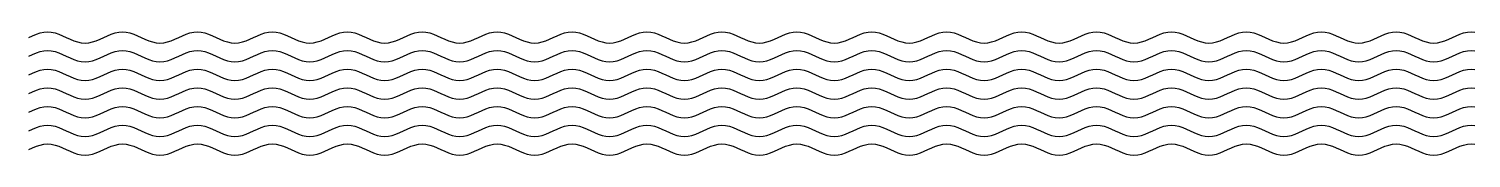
# Model space of a CAD drawing. Header units: metres. Extents: x 88 to 388, y 154 to 257.
# Drawn here: x 233.8 to 310.8, y 153.7 to 160.3 of the extents above; entities that cross this region are included whole.
import ezdxf

# ---------------------------------------------------------------- set-up
doc = ezdxf.new("R2010")
doc.units = ezdxf.units.M

msp = doc.modelspace()

# ---------------------------------------------------------------- linework, layer by layer
at = {"color": 7}
for points in [[(233.8, 160), (234, 160.093), (234.2, 160.176), (234.4, 160.243), (234.6, 160.285), (234.8, 160.3), (235, 160.285), (235.2, 160.243), (235.4, 160.176), (235.6, 160.093), (235.8, 160), (236, 159.907), (236.2, 159.824), (236.4, 159.757), (236.6, 159.715), (236.8, 159.7), (237, 159.715), (237.2, 159.757), (237.4, 159.824), (237.6, 159.907), (237.8, 160), (238, 160.093), (238.2, 160.176), (238.4, 160.243), (238.6, 160.285), (238.8, 160.3), (239, 160.285), (239.2, 160.243), (239.4, 160.176), (239.6, 160.093), (239.8, 160), (240, 159.907), (240.2, 159.824), (240.4, 159.757), (240.6, 159.715), (240.8, 159.7), (241, 159.715), (241.2, 159.757), (241.4, 159.824), (241.6, 159.907), (241.8, 160), (242, 160.093), (242.2, 160.176), (242.4, 160.243), (242.6, 160.285), (242.8, 160.3), (243, 160.285), (243.2, 160.243), (243.4, 160.176), (243.6, 160.093), (243.8, 160), (244, 159.907), (244.2, 159.824), (244.4, 159.757), (244.6, 159.715), (244.8, 159.7), (245, 159.715), (245.2, 159.757), (245.4, 159.824), (245.6, 159.907), (245.8, 160), (246, 160.093), (246.2, 160.176), (246.4, 160.243), (246.6, 160.285), (246.8, 160.3), (247, 160.285), (247.2, 160.243), (247.4, 160.176), (247.6, 160.093), (247.8, 160), (248, 159.907), (248.2, 159.824), (248.4, 159.757), (248.6, 159.715), (248.8, 159.7), (249, 159.715), (249.2, 159.757), (249.4, 159.824), (249.6, 159.907), (249.8, 160), (250, 160.093), (250.2, 160.176), (250.4, 160.243), (250.6, 160.285), (250.8, 160.3), (251, 160.285), (251.2, 160.243), (251.4, 160.176), (251.6, 160.093), (251.8, 160), (252, 159.907), (252.2, 159.824), (252.4, 159.757), (252.6, 159.715), (252.8, 159.7), (253, 159.715), (253.2, 159.757), (253.4, 159.824), (253.6, 159.907), (253.8, 160), (254, 160.093), (254.2, 160.176), (254.4, 160.243), (254.6, 160.285), (254.8, 160.3), (255, 160.285), (255.2, 160.243), (255.4, 160.176), (255.6, 160.093), (255.8, 160), (256, 159.907), (256.2, 159.824), (256.4, 159.757), (256.6, 159.715), (256.8, 159.7), (257, 159.715), (257.2, 159.757), (257.4, 159.824), (257.6, 159.907), (257.8, 160), (258, 160.093), (258.2, 160.176), (258.4, 160.243), (258.6, 160.285), (258.8, 160.3), (259, 160.285), (259.2, 160.243), (259.4, 160.176), (259.6, 160.093), (259.8, 160), (260, 159.907), (260.2, 159.824), (260.4, 159.757), (260.6, 159.715), (260.8, 159.7), (261, 159.715), (261.2, 159.757), (261.4, 159.824), (261.6, 159.907), (261.8, 160), (262, 160.093), (262.2, 160.176), (262.4, 160.243), (262.6, 160.285), (262.8, 160.3), (263, 160.285), (263.2, 160.243), (263.4, 160.176), (263.6, 160.093), (263.8, 160), (264, 159.907), (264.2, 159.824), (264.4, 159.757), (264.6, 159.715), (264.8, 159.7), (265, 159.715), (265.2, 159.757), (265.4, 159.824), (265.6, 159.907), (265.8, 160), (266, 160.093), (266.2, 160.176), (266.4, 160.243), (266.6, 160.285), (266.8, 160.3), (267, 160.285), (267.2, 160.243), (267.4, 160.176), (267.6, 160.093), (267.8, 160), (268, 159.907), (268.2, 159.824), (268.4, 159.757), (268.6, 159.715), (268.8, 159.7), (269, 159.715), (269.2, 159.757), (269.4, 159.824), (269.6, 159.907), (269.8, 160), (270, 160.093), (270.2, 160.176), (270.4, 160.243), (270.6, 160.285), (270.8, 160.3), (271, 160.285), (271.2, 160.243), (271.4, 160.176), (271.6, 160.093), (271.8, 160), (272, 159.907), (272.2, 159.824), (272.4, 159.757), (272.6, 159.715), (272.8, 159.7), (273, 159.715), (273.2, 159.757), (273.4, 159.824), (273.6, 159.907), (273.8, 160), (274, 160.093), (274.2, 160.176), (274.4, 160.243), (274.6, 160.285), (274.8, 160.3), (275, 160.285), (275.2, 160.243), (275.4, 160.176), (275.6, 160.093), (275.8, 160), (276, 159.907), (276.2, 159.824), (276.4, 159.757), (276.6, 159.715), (276.8, 159.7), (277, 159.715), (277.2, 159.757), (277.4, 159.824), (277.6, 159.907), (277.8, 160), (278, 160.093), (278.2, 160.176), (278.4, 160.243), (278.6, 160.285), (278.8, 160.3), (279, 160.285), (279.2, 160.243), (279.4, 160.176), (279.6, 160.093), (279.8, 160), (280, 159.907), (280.2, 159.824), (280.4, 159.757), (280.6, 159.715), (280.8, 159.7), (281, 159.715), (281.2, 159.757), (281.4, 159.824), (281.6, 159.907), (281.8, 160), (282, 160.093), (282.2, 160.176), (282.4, 160.243), (282.6, 160.285), (282.8, 160.3), (283, 160.285), (283.2, 160.243), (283.4, 160.176), (283.6, 160.093), (283.8, 160), (284, 159.907), (284.2, 159.824), (284.4, 159.757), (284.6, 159.715), (284.8, 159.7), (285, 159.715), (285.2, 159.757), (285.4, 159.824), (285.6, 159.907), (285.8, 160), (286, 160.093), (286.2, 160.176), (286.4, 160.243), (286.6, 160.285), (286.8, 160.3), (287, 160.285), (287.2, 160.243), (287.4, 160.176), (287.6, 160.093), (287.8, 160), (288, 159.907), (288.2, 159.824), (288.4, 159.757), (288.6, 159.715), (288.8, 159.7), (289, 159.715), (289.2, 159.757), (289.4, 159.824), (289.6, 159.907), (289.8, 160), (290, 160.093), (290.2, 160.176), (290.4, 160.243), (290.6, 160.285), (290.8, 160.3), (291, 160.285), (291.2, 160.243), (291.4, 160.176), (291.6, 160.093), (291.8, 160), (292, 159.907), (292.2, 159.824), (292.4, 159.757), (292.6, 159.715), (292.8, 159.7), (293, 159.715), (293.2, 159.757), (293.4, 159.824), (293.6, 159.907), (293.8, 160), (294, 160.093), (294.2, 160.176), (294.4, 160.243), (294.6, 160.285), (294.8, 160.3), (295, 160.285), (295.2, 160.243), (295.4, 160.176), (295.6, 160.093), (295.8, 160), (296, 159.907), (296.2, 159.824), (296.4, 159.757), (296.6, 159.715), (296.8, 159.7), (297, 159.715), (297.2, 159.757), (297.4, 159.824), (297.6, 159.907), (297.8, 160), (298, 160.093), (298.2, 160.176), (298.4, 160.243), (298.6, 160.285), (298.8, 160.3), (299, 160.285), (299.2, 160.243), (299.4, 160.176), (299.6, 160.093), (299.8, 160), (300, 159.907), (300.2, 159.824), (300.4, 159.757), (300.6, 159.715), (300.8, 159.7), (301, 159.715), (301.2, 159.757), (301.4, 159.824), (301.6, 159.907), (301.8, 160), (302, 160.093), (302.2, 160.176), (302.4, 160.243), (302.6, 160.285), (302.8, 160.3), (303, 160.285), (303.2, 160.243), (303.4, 160.176), (303.6, 160.093), (303.8, 160), (304, 159.907), (304.2, 159.824), (304.4, 159.757), (304.6, 159.715), (304.8, 159.7), (305, 159.715), (305.2, 159.757), (305.4, 159.824), (305.6, 159.907), (305.8, 160), (306, 160.093), (306.2, 160.176), (306.4, 160.243), (306.6, 160.285), (306.8, 160.3), (307, 160.285), (307.2, 160.243), (307.4, 160.176), (307.6, 160.093), (307.8, 160), (308, 159.907), (308.2, 159.824), (308.4, 159.757), (308.6, 159.715), (308.8, 159.7), (309, 159.715), (309.2, 159.757), (309.4, 159.824), (309.6, 159.907), (309.8, 160), (310, 160.093), (310.2, 160.176), (310.4, 160.243), (310.6, 160.285), (310.8, 160.3), (311, 160.285)], [(233.8, 159), (234, 159.093), (234.2, 159.176), (234.4, 159.243), (234.6, 159.285), (234.8, 159.3), (235, 159.285), (235.2, 159.243), (235.4, 159.176), (235.6, 159.093), (235.8, 159), (236, 158.907), (236.2, 158.824), (236.4, 158.757), (236.6, 158.715), (236.8, 158.7), (237, 158.715), (237.2, 158.757), (237.4, 158.824), (237.6, 158.907), (237.8, 159), (238, 159.093), (238.2, 159.176), (238.4, 159.243), (238.6, 159.285), (238.8, 159.3), (239, 159.285), (239.2, 159.243), (239.4, 159.176), (239.6, 159.093), (239.8, 159), (240, 158.907), (240.2, 158.824), (240.4, 158.757), (240.6, 158.715), (240.8, 158.7), (241, 158.715), (241.2, 158.757), (241.4, 158.824), (241.6, 158.907), (241.8, 159), (242, 159.093), (242.2, 159.176), (242.4, 159.243), (242.6, 159.285), (242.8, 159.3), (243, 159.285), (243.2, 159.243), (243.4, 159.176), (243.6, 159.093), (243.8, 159), (244, 158.907), (244.2, 158.824), (244.4, 158.757), (244.6, 158.715), (244.8, 158.7), (245, 158.715), (245.2, 158.757), (245.4, 158.824), (245.6, 158.907), (245.8, 159), (246, 159.093), (246.2, 159.176), (246.4, 159.243), (246.6, 159.285), (246.8, 159.3), (247, 159.285), (247.2, 159.243), (247.4, 159.176), (247.6, 159.093), (247.8, 159), (248, 158.907), (248.2, 158.824), (248.4, 158.757), (248.6, 158.715), (248.8, 158.7), (249, 158.715), (249.2, 158.757), (249.4, 158.824), (249.6, 158.907), (249.8, 159), (250, 159.093), (250.2, 159.176), (250.4, 159.243), (250.6, 159.285), (250.8, 159.3), (251, 159.285), (251.2, 159.243), (251.4, 159.176), (251.6, 159.093), (251.8, 159), (252, 158.907), (252.2, 158.824), (252.4, 158.757), (252.6, 158.715), (252.8, 158.7), (253, 158.715), (253.2, 158.757), (253.4, 158.824), (253.6, 158.907), (253.8, 159), (254, 159.093), (254.2, 159.176), (254.4, 159.243), (254.6, 159.285), (254.8, 159.3), (255, 159.285), (255.2, 159.243), (255.4, 159.176), (255.6, 159.093), (255.8, 159), (256, 158.907), (256.2, 158.824), (256.4, 158.757), (256.6, 158.715), (256.8, 158.7), (257, 158.715), (257.2, 158.757), (257.4, 158.824), (257.6, 158.907), (257.8, 159), (258, 159.093), (258.2, 159.176), (258.4, 159.243), (258.6, 159.285), (258.8, 159.3), (259, 159.285), (259.2, 159.243), (259.4, 159.176), (259.6, 159.093), (259.8, 159), (260, 158.907), (260.2, 158.824), (260.4, 158.757), (260.6, 158.715), (260.8, 158.7), (261, 158.715), (261.2, 158.757), (261.4, 158.824), (261.6, 158.907), (261.8, 159), (262, 159.093), (262.2, 159.176), (262.4, 159.243), (262.6, 159.285), (262.8, 159.3), (263, 159.285), (263.2, 159.243), (263.4, 159.176), (263.6, 159.093), (263.8, 159), (264, 158.907), (264.2, 158.824), (264.4, 158.757), (264.6, 158.715), (264.8, 158.7), (265, 158.715), (265.2, 158.757), (265.4, 158.824), (265.6, 158.907), (265.8, 159), (266, 159.093), (266.2, 159.176), (266.4, 159.243), (266.6, 159.285), (266.8, 159.3), (267, 159.285), (267.2, 159.243), (267.4, 159.176), (267.6, 159.093), (267.8, 159), (268, 158.907), (268.2, 158.824), (268.4, 158.757), (268.6, 158.715), (268.8, 158.7), (269, 158.715), (269.2, 158.757), (269.4, 158.824), (269.6, 158.907), (269.8, 159), (270, 159.093), (270.2, 159.176), (270.4, 159.243), (270.6, 159.285), (270.8, 159.3), (271, 159.285), (271.2, 159.243), (271.4, 159.176), (271.6, 159.093), (271.8, 159), (272, 158.907), (272.2, 158.824), (272.4, 158.757), (272.6, 158.715), (272.8, 158.7), (273, 158.715), (273.2, 158.757), (273.4, 158.824), (273.6, 158.907), (273.8, 159), (274, 159.093), (274.2, 159.176), (274.4, 159.243), (274.6, 159.285), (274.8, 159.3), (275, 159.285), (275.2, 159.243), (275.4, 159.176), (275.6, 159.093), (275.8, 159), (276, 158.907), (276.2, 158.824), (276.4, 158.757), (276.6, 158.715), (276.8, 158.7), (277, 158.715), (277.2, 158.757), (277.4, 158.824), (277.6, 158.907), (277.8, 159), (278, 159.093), (278.2, 159.176), (278.4, 159.243), (278.6, 159.285), (278.8, 159.3), (279, 159.285), (279.2, 159.243), (279.4, 159.176), (279.6, 159.093), (279.8, 159), (280, 158.907), (280.2, 158.824), (280.4, 158.757), (280.6, 158.715), (280.8, 158.7), (281, 158.715), (281.2, 158.757), (281.4, 158.824), (281.6, 158.907), (281.8, 159), (282, 159.093), (282.2, 159.176), (282.4, 159.243), (282.6, 159.285), (282.8, 159.3), (283, 159.285), (283.2, 159.243), (283.4, 159.176), (283.6, 159.093), (283.8, 159), (284, 158.907), (284.2, 158.824), (284.4, 158.757), (284.6, 158.715), (284.8, 158.7), (285, 158.715), (285.2, 158.757), (285.4, 158.824), (285.6, 158.907), (285.8, 159), (286, 159.093), (286.2, 159.176), (286.4, 159.243), (286.6, 159.285), (286.8, 159.3), (287, 159.285), (287.2, 159.243), (287.4, 159.176), (287.6, 159.093), (287.8, 159), (288, 158.907), (288.2, 158.824), (288.4, 158.757), (288.6, 158.715), (288.8, 158.7), (289, 158.715), (289.2, 158.757), (289.4, 158.824), (289.6, 158.907), (289.8, 159), (290, 159.093), (290.2, 159.176), (290.4, 159.243), (290.6, 159.285), (290.8, 159.3), (291, 159.285), (291.2, 159.243), (291.4, 159.176), (291.6, 159.093), (291.8, 159), (292, 158.907), (292.2, 158.824), (292.4, 158.757), (292.6, 158.715), (292.8, 158.7), (293, 158.715), (293.2, 158.757), (293.4, 158.824), (293.6, 158.907), (293.8, 159), (294, 159.093), (294.2, 159.176), (294.4, 159.243), (294.6, 159.285), (294.8, 159.3), (295, 159.285), (295.2, 159.243), (295.4, 159.176), (295.6, 159.093), (295.8, 159), (296, 158.907), (296.2, 158.824), (296.4, 158.757), (296.6, 158.715), (296.8, 158.7), (297, 158.715), (297.2, 158.757), (297.4, 158.824), (297.6, 158.907), (297.8, 159), (298, 159.093), (298.2, 159.176), (298.4, 159.243), (298.6, 159.285), (298.8, 159.3), (299, 159.285), (299.2, 159.243), (299.4, 159.176), (299.6, 159.093), (299.8, 159), (300, 158.907), (300.2, 158.824), (300.4, 158.757), (300.6, 158.715), (300.8, 158.7), (301, 158.715), (301.2, 158.757), (301.4, 158.824), (301.6, 158.907), (301.8, 159), (302, 159.093), (302.2, 159.176), (302.4, 159.243), (302.6, 159.285), (302.8, 159.3), (303, 159.285), (303.2, 159.243), (303.4, 159.176), (303.6, 159.093), (303.8, 159), (304, 158.907), (304.2, 158.824), (304.4, 158.757), (304.6, 158.715), (304.8, 158.7), (305, 158.715), (305.2, 158.757), (305.4, 158.824), (305.6, 158.907), (305.8, 159), (306, 159.093), (306.2, 159.176), (306.4, 159.243), (306.6, 159.285), (306.8, 159.3), (307, 159.285), (307.2, 159.243), (307.4, 159.176), (307.6, 159.093), (307.8, 159), (308, 158.907), (308.2, 158.824), (308.4, 158.757), (308.6, 158.715), (308.8, 158.7), (309, 158.715), (309.2, 158.757), (309.4, 158.824), (309.6, 158.907), (309.8, 159), (310, 159.093), (310.2, 159.176), (310.4, 159.243), (310.6, 159.285), (310.8, 159.3), (311, 159.285)], [(233.8, 158), (234, 158.093), (234.2, 158.176), (234.4, 158.243), (234.6, 158.285), (234.8, 158.3), (235, 158.285), (235.2, 158.243), (235.4, 158.176), (235.6, 158.093), (235.8, 158), (236, 157.907), (236.2, 157.824), (236.4, 157.757), (236.6, 157.715), (236.8, 157.7), (237, 157.715), (237.2, 157.757), (237.4, 157.824), (237.6, 157.907), (237.8, 158), (238, 158.093), (238.2, 158.176), (238.4, 158.243), (238.6, 158.285), (238.8, 158.3), (239, 158.285), (239.2, 158.243), (239.4, 158.176), (239.6, 158.093), (239.8, 158), (240, 157.907), (240.2, 157.824), (240.4, 157.757), (240.6, 157.715), (240.8, 157.7), (241, 157.715), (241.2, 157.757), (241.4, 157.824), (241.6, 157.907), (241.8, 158), (242, 158.093), (242.2, 158.176), (242.4, 158.243), (242.6, 158.285), (242.8, 158.3), (243, 158.285), (243.2, 158.243), (243.4, 158.176), (243.6, 158.093), (243.8, 158), (244, 157.907), (244.2, 157.824), (244.4, 157.757), (244.6, 157.715), (244.8, 157.7), (245, 157.715), (245.2, 157.757), (245.4, 157.824), (245.6, 157.907), (245.8, 158), (246, 158.093), (246.2, 158.176), (246.4, 158.243), (246.6, 158.285), (246.8, 158.3), (247, 158.285), (247.2, 158.243), (247.4, 158.176), (247.6, 158.093), (247.8, 158), (248, 157.907), (248.2, 157.824), (248.4, 157.757), (248.6, 157.715), (248.8, 157.7), (249, 157.715), (249.2, 157.757), (249.4, 157.824), (249.6, 157.907), (249.8, 158), (250, 158.093), (250.2, 158.176), (250.4, 158.243), (250.6, 158.285), (250.8, 158.3), (251, 158.285), (251.2, 158.243), (251.4, 158.176), (251.6, 158.093), (251.8, 158), (252, 157.907), (252.2, 157.824), (252.4, 157.757), (252.6, 157.715), (252.8, 157.7), (253, 157.715), (253.2, 157.757), (253.4, 157.824), (253.6, 157.907), (253.8, 158), (254, 158.093), (254.2, 158.176), (254.4, 158.243), (254.6, 158.285), (254.8, 158.3), (255, 158.285), (255.2, 158.243), (255.4, 158.176), (255.6, 158.093), (255.8, 158), (256, 157.907), (256.2, 157.824), (256.4, 157.757), (256.6, 157.715), (256.8, 157.7), (257, 157.715), (257.2, 157.757), (257.4, 157.824), (257.6, 157.907), (257.8, 158), (258, 158.093), (258.2, 158.176), (258.4, 158.243), (258.6, 158.285), (258.8, 158.3), (259, 158.285), (259.2, 158.243), (259.4, 158.176), (259.6, 158.093), (259.8, 158), (260, 157.907), (260.2, 157.824), (260.4, 157.757), (260.6, 157.715), (260.8, 157.7), (261, 157.715), (261.2, 157.757), (261.4, 157.824), (261.6, 157.907), (261.8, 158), (262, 158.093), (262.2, 158.176), (262.4, 158.243), (262.6, 158.285), (262.8, 158.3), (263, 158.285), (263.2, 158.243), (263.4, 158.176), (263.6, 158.093), (263.8, 158), (264, 157.907), (264.2, 157.824), (264.4, 157.757), (264.6, 157.715), (264.8, 157.7), (265, 157.715), (265.2, 157.757), (265.4, 157.824), (265.6, 157.907), (265.8, 158), (266, 158.093), (266.2, 158.176), (266.4, 158.243), (266.6, 158.285), (266.8, 158.3), (267, 158.285), (267.2, 158.243), (267.4, 158.176), (267.6, 158.093), (267.8, 158), (268, 157.907), (268.2, 157.824), (268.4, 157.757), (268.6, 157.715), (268.8, 157.7), (269, 157.715), (269.2, 157.757), (269.4, 157.824), (269.6, 157.907), (269.8, 158), (270, 158.093), (270.2, 158.176), (270.4, 158.243), (270.6, 158.285), (270.8, 158.3), (271, 158.285), (271.2, 158.243), (271.4, 158.176), (271.6, 158.093), (271.8, 158), (272, 157.907), (272.2, 157.824), (272.4, 157.757), (272.6, 157.715), (272.8, 157.7), (273, 157.715), (273.2, 157.757), (273.4, 157.824), (273.6, 157.907), (273.8, 158), (274, 158.093), (274.2, 158.176), (274.4, 158.243), (274.6, 158.285), (274.8, 158.3), (275, 158.285), (275.2, 158.243), (275.4, 158.176), (275.6, 158.093), (275.8, 158), (276, 157.907), (276.2, 157.824), (276.4, 157.757), (276.6, 157.715), (276.8, 157.7), (277, 157.715), (277.2, 157.757), (277.4, 157.824), (277.6, 157.907), (277.8, 158), (278, 158.093), (278.2, 158.176), (278.4, 158.243), (278.6, 158.285), (278.8, 158.3), (279, 158.285), (279.2, 158.243), (279.4, 158.176), (279.6, 158.093), (279.8, 158), (280, 157.907), (280.2, 157.824), (280.4, 157.757), (280.6, 157.715), (280.8, 157.7), (281, 157.715), (281.2, 157.757), (281.4, 157.824), (281.6, 157.907), (281.8, 158), (282, 158.093), (282.2, 158.176), (282.4, 158.243), (282.6, 158.285), (282.8, 158.3), (283, 158.285), (283.2, 158.243), (283.4, 158.176), (283.6, 158.093), (283.8, 158), (284, 157.907), (284.2, 157.824), (284.4, 157.757), (284.6, 157.715), (284.8, 157.7), (285, 157.715), (285.2, 157.757), (285.4, 157.824), (285.6, 157.907), (285.8, 158), (286, 158.093), (286.2, 158.176), (286.4, 158.243), (286.6, 158.285), (286.8, 158.3), (287, 158.285), (287.2, 158.243), (287.4, 158.176), (287.6, 158.093), (287.8, 158), (288, 157.907), (288.2, 157.824), (288.4, 157.757), (288.6, 157.715), (288.8, 157.7), (289, 157.715), (289.2, 157.757), (289.4, 157.824), (289.6, 157.907), (289.8, 158), (290, 158.093), (290.2, 158.176), (290.4, 158.243), (290.6, 158.285), (290.8, 158.3), (291, 158.285), (291.2, 158.243), (291.4, 158.176), (291.6, 158.093), (291.8, 158), (292, 157.907), (292.2, 157.824), (292.4, 157.757), (292.6, 157.715), (292.8, 157.7), (293, 157.715), (293.2, 157.757), (293.4, 157.824), (293.6, 157.907), (293.8, 158), (294, 158.093), (294.2, 158.176), (294.4, 158.243), (294.6, 158.285), (294.8, 158.3), (295, 158.285), (295.2, 158.243), (295.4, 158.176), (295.6, 158.093), (295.8, 158), (296, 157.907), (296.2, 157.824), (296.4, 157.757), (296.6, 157.715), (296.8, 157.7), (297, 157.715), (297.2, 157.757), (297.4, 157.824), (297.6, 157.907), (297.8, 158), (298, 158.093), (298.2, 158.176), (298.4, 158.243), (298.6, 158.285), (298.8, 158.3), (299, 158.285), (299.2, 158.243), (299.4, 158.176), (299.6, 158.093), (299.8, 158), (300, 157.907), (300.2, 157.824), (300.4, 157.757), (300.6, 157.715), (300.8, 157.7), (301, 157.715), (301.2, 157.757), (301.4, 157.824), (301.6, 157.907), (301.8, 158), (302, 158.093), (302.2, 158.176), (302.4, 158.243), (302.6, 158.285), (302.8, 158.3), (303, 158.285), (303.2, 158.243), (303.4, 158.176), (303.6, 158.093), (303.8, 158), (304, 157.907), (304.2, 157.824), (304.4, 157.757), (304.6, 157.715), (304.8, 157.7), (305, 157.715), (305.2, 157.757), (305.4, 157.824), (305.6, 157.907), (305.8, 158), (306, 158.093), (306.2, 158.176), (306.4, 158.243), (306.6, 158.285), (306.8, 158.3), (307, 158.285), (307.2, 158.243), (307.4, 158.176), (307.6, 158.093), (307.8, 158), (308, 157.907), (308.2, 157.824), (308.4, 157.757), (308.6, 157.715), (308.8, 157.7), (309, 157.715), (309.2, 157.757), (309.4, 157.824), (309.6, 157.907), (309.8, 158), (310, 158.093), (310.2, 158.176), (310.4, 158.243), (310.6, 158.285), (310.8, 158.3), (311, 158.285)], [(233.8, 157), (234, 157.093), (234.2, 157.176), (234.4, 157.243), (234.6, 157.285), (234.8, 157.3), (235, 157.285), (235.2, 157.243), (235.4, 157.176), (235.6, 157.093), (235.8, 157), (236, 156.907), (236.2, 156.824), (236.4, 156.757), (236.6, 156.715), (236.8, 156.7), (237, 156.715), (237.2, 156.757), (237.4, 156.824), (237.6, 156.907), (237.8, 157), (238, 157.093), (238.2, 157.176), (238.4, 157.243), (238.6, 157.285), (238.8, 157.3), (239, 157.285), (239.2, 157.243), (239.4, 157.176), (239.6, 157.093), (239.8, 157), (240, 156.907), (240.2, 156.824), (240.4, 156.757), (240.6, 156.715), (240.8, 156.7), (241, 156.715), (241.2, 156.757), (241.4, 156.824), (241.6, 156.907), (241.8, 157), (242, 157.093), (242.2, 157.176), (242.4, 157.243), (242.6, 157.285), (242.8, 157.3), (243, 157.285), (243.2, 157.243), (243.4, 157.176), (243.6, 157.093), (243.8, 157), (244, 156.907), (244.2, 156.824), (244.4, 156.757), (244.6, 156.715), (244.8, 156.7), (245, 156.715), (245.2, 156.757), (245.4, 156.824), (245.6, 156.907), (245.8, 157), (246, 157.093), (246.2, 157.176), (246.4, 157.243), (246.6, 157.285), (246.8, 157.3), (247, 157.285), (247.2, 157.243), (247.4, 157.176), (247.6, 157.093), (247.8, 157), (248, 156.907), (248.2, 156.824), (248.4, 156.757), (248.6, 156.715), (248.8, 156.7), (249, 156.715), (249.2, 156.757), (249.4, 156.824), (249.6, 156.907), (249.8, 157), (250, 157.093), (250.2, 157.176), (250.4, 157.243), (250.6, 157.285), (250.8, 157.3), (251, 157.285), (251.2, 157.243), (251.4, 157.176), (251.6, 157.093), (251.8, 157), (252, 156.907), (252.2, 156.824), (252.4, 156.757), (252.6, 156.715), (252.8, 156.7), (253, 156.715), (253.2, 156.757), (253.4, 156.824), (253.6, 156.907), (253.8, 157), (254, 157.093), (254.2, 157.176), (254.4, 157.243), (254.6, 157.285), (254.8, 157.3), (255, 157.285), (255.2, 157.243), (255.4, 157.176), (255.6, 157.093), (255.8, 157), (256, 156.907), (256.2, 156.824), (256.4, 156.757), (256.6, 156.715), (256.8, 156.7), (257, 156.715), (257.2, 156.757), (257.4, 156.824), (257.6, 156.907), (257.8, 157), (258, 157.093), (258.2, 157.176), (258.4, 157.243), (258.6, 157.285), (258.8, 157.3), (259, 157.285), (259.2, 157.243), (259.4, 157.176), (259.6, 157.093), (259.8, 157), (260, 156.907), (260.2, 156.824), (260.4, 156.757), (260.6, 156.715), (260.8, 156.7), (261, 156.715), (261.2, 156.757), (261.4, 156.824), (261.6, 156.907), (261.8, 157), (262, 157.093), (262.2, 157.176), (262.4, 157.243), (262.6, 157.285), (262.8, 157.3), (263, 157.285), (263.2, 157.243), (263.4, 157.176), (263.6, 157.093), (263.8, 157), (264, 156.907), (264.2, 156.824), (264.4, 156.757), (264.6, 156.715), (264.8, 156.7), (265, 156.715), (265.2, 156.757), (265.4, 156.824), (265.6, 156.907), (265.8, 157), (266, 157.093), (266.2, 157.176), (266.4, 157.243), (266.6, 157.285), (266.8, 157.3), (267, 157.285), (267.2, 157.243), (267.4, 157.176), (267.6, 157.093), (267.8, 157), (268, 156.907), (268.2, 156.824), (268.4, 156.757), (268.6, 156.715), (268.8, 156.7), (269, 156.715), (269.2, 156.757), (269.4, 156.824), (269.6, 156.907), (269.8, 157), (270, 157.093), (270.2, 157.176), (270.4, 157.243), (270.6, 157.285), (270.8, 157.3), (271, 157.285), (271.2, 157.243), (271.4, 157.176), (271.6, 157.093), (271.8, 157), (272, 156.907), (272.2, 156.824), (272.4, 156.757), (272.6, 156.715), (272.8, 156.7), (273, 156.715), (273.2, 156.757), (273.4, 156.824), (273.6, 156.907), (273.8, 157), (274, 157.093), (274.2, 157.176), (274.4, 157.243), (274.6, 157.285), (274.8, 157.3), (275, 157.285), (275.2, 157.243), (275.4, 157.176), (275.6, 157.093), (275.8, 157), (276, 156.907), (276.2, 156.824), (276.4, 156.757), (276.6, 156.715), (276.8, 156.7), (277, 156.715), (277.2, 156.757), (277.4, 156.824), (277.6, 156.907), (277.8, 157), (278, 157.093), (278.2, 157.176), (278.4, 157.243), (278.6, 157.285), (278.8, 157.3), (279, 157.285), (279.2, 157.243), (279.4, 157.176), (279.6, 157.093), (279.8, 157), (280, 156.907), (280.2, 156.824), (280.4, 156.757), (280.6, 156.715), (280.8, 156.7), (281, 156.715), (281.2, 156.757), (281.4, 156.824), (281.6, 156.907), (281.8, 157), (282, 157.093), (282.2, 157.176), (282.4, 157.243), (282.6, 157.285), (282.8, 157.3), (283, 157.285), (283.2, 157.243), (283.4, 157.176), (283.6, 157.093), (283.8, 157), (284, 156.907), (284.2, 156.824), (284.4, 156.757), (284.6, 156.715), (284.8, 156.7), (285, 156.715), (285.2, 156.757), (285.4, 156.824), (285.6, 156.907), (285.8, 157), (286, 157.093), (286.2, 157.176), (286.4, 157.243), (286.6, 157.285), (286.8, 157.3), (287, 157.285), (287.2, 157.243), (287.4, 157.176), (287.6, 157.093), (287.8, 157), (288, 156.907), (288.2, 156.824), (288.4, 156.757), (288.6, 156.715), (288.8, 156.7), (289, 156.715), (289.2, 156.757), (289.4, 156.824), (289.6, 156.907), (289.8, 157), (290, 157.093), (290.2, 157.176), (290.4, 157.243), (290.6, 157.285), (290.8, 157.3), (291, 157.285), (291.2, 157.243), (291.4, 157.176), (291.6, 157.093), (291.8, 157), (292, 156.907), (292.2, 156.824), (292.4, 156.757), (292.6, 156.715), (292.8, 156.7), (293, 156.715), (293.2, 156.757), (293.4, 156.824), (293.6, 156.907), (293.8, 157), (294, 157.093), (294.2, 157.176), (294.4, 157.243), (294.6, 157.285), (294.8, 157.3), (295, 157.285), (295.2, 157.243), (295.4, 157.176), (295.6, 157.093), (295.8, 157), (296, 156.907), (296.2, 156.824), (296.4, 156.757), (296.6, 156.715), (296.8, 156.7), (297, 156.715), (297.2, 156.757), (297.4, 156.824), (297.6, 156.907), (297.8, 157), (298, 157.093), (298.2, 157.176), (298.4, 157.243), (298.6, 157.285), (298.8, 157.3), (299, 157.285), (299.2, 157.243), (299.4, 157.176), (299.6, 157.093), (299.8, 157), (300, 156.907), (300.2, 156.824), (300.4, 156.757), (300.6, 156.715), (300.8, 156.7), (301, 156.715), (301.2, 156.757), (301.4, 156.824), (301.6, 156.907), (301.8, 157), (302, 157.093), (302.2, 157.176), (302.4, 157.243), (302.6, 157.285), (302.8, 157.3), (303, 157.285), (303.2, 157.243), (303.4, 157.176), (303.6, 157.093), (303.8, 157), (304, 156.907), (304.2, 156.824), (304.4, 156.757), (304.6, 156.715), (304.8, 156.7), (305, 156.715), (305.2, 156.757), (305.4, 156.824), (305.6, 156.907), (305.8, 157), (306, 157.093), (306.2, 157.176), (306.4, 157.243), (306.6, 157.285), (306.8, 157.3), (307, 157.285), (307.2, 157.243), (307.4, 157.176), (307.6, 157.093), (307.8, 157), (308, 156.907), (308.2, 156.824), (308.4, 156.757), (308.6, 156.715), (308.8, 156.7), (309, 156.715), (309.2, 156.757), (309.4, 156.824), (309.6, 156.907), (309.8, 157), (310, 157.093), (310.2, 157.176), (310.4, 157.243), (310.6, 157.285), (310.8, 157.3), (311, 157.285)], [(233.8, 156), (234, 156.093), (234.2, 156.176), (234.4, 156.243), (234.6, 156.285), (234.8, 156.3), (235, 156.285), (235.2, 156.243), (235.4, 156.176), (235.6, 156.093), (235.8, 156), (236, 155.907), (236.2, 155.824), (236.4, 155.757), (236.6, 155.715), (236.8, 155.7), (237, 155.715), (237.2, 155.757), (237.4, 155.824), (237.6, 155.907), (237.8, 156), (238, 156.093), (238.2, 156.176), (238.4, 156.243), (238.6, 156.285), (238.8, 156.3), (239, 156.285), (239.2, 156.243), (239.4, 156.176), (239.6, 156.093), (239.8, 156), (240, 155.907), (240.2, 155.824), (240.4, 155.757), (240.6, 155.715), (240.8, 155.7), (241, 155.715), (241.2, 155.757), (241.4, 155.824), (241.6, 155.907), (241.8, 156), (242, 156.093), (242.2, 156.176), (242.4, 156.243), (242.6, 156.285), (242.8, 156.3), (243, 156.285), (243.2, 156.243), (243.4, 156.176), (243.6, 156.093), (243.8, 156), (244, 155.907), (244.2, 155.824), (244.4, 155.757), (244.6, 155.715), (244.8, 155.7), (245, 155.715), (245.2, 155.757), (245.4, 155.824), (245.6, 155.907), (245.8, 156), (246, 156.093), (246.2, 156.176), (246.4, 156.243), (246.6, 156.285), (246.8, 156.3), (247, 156.285), (247.2, 156.243), (247.4, 156.176), (247.6, 156.093), (247.8, 156), (248, 155.907), (248.2, 155.824), (248.4, 155.757), (248.6, 155.715), (248.8, 155.7), (249, 155.715), (249.2, 155.757), (249.4, 155.824), (249.6, 155.907), (249.8, 156), (250, 156.093), (250.2, 156.176), (250.4, 156.243), (250.6, 156.285), (250.8, 156.3), (251, 156.285), (251.2, 156.243), (251.4, 156.176), (251.6, 156.093), (251.8, 156), (252, 155.907), (252.2, 155.824), (252.4, 155.757), (252.6, 155.715), (252.8, 155.7), (253, 155.715), (253.2, 155.757), (253.4, 155.824), (253.6, 155.907), (253.8, 156), (254, 156.093), (254.2, 156.176), (254.4, 156.243), (254.6, 156.285), (254.8, 156.3), (255, 156.285), (255.2, 156.243), (255.4, 156.176), (255.6, 156.093), (255.8, 156), (256, 155.907), (256.2, 155.824), (256.4, 155.757), (256.6, 155.715), (256.8, 155.7), (257, 155.715), (257.2, 155.757), (257.4, 155.824), (257.6, 155.907), (257.8, 156), (258, 156.093), (258.2, 156.176), (258.4, 156.243), (258.6, 156.285), (258.8, 156.3), (259, 156.285), (259.2, 156.243), (259.4, 156.176), (259.6, 156.093), (259.8, 156), (260, 155.907), (260.2, 155.824), (260.4, 155.757), (260.6, 155.715), (260.8, 155.7), (261, 155.715), (261.2, 155.757), (261.4, 155.824), (261.6, 155.907), (261.8, 156), (262, 156.093), (262.2, 156.176), (262.4, 156.243), (262.6, 156.285), (262.8, 156.3), (263, 156.285), (263.2, 156.243), (263.4, 156.176), (263.6, 156.093), (263.8, 156), (264, 155.907), (264.2, 155.824), (264.4, 155.757), (264.6, 155.715), (264.8, 155.7), (265, 155.715), (265.2, 155.757), (265.4, 155.824), (265.6, 155.907), (265.8, 156), (266, 156.093), (266.2, 156.176), (266.4, 156.243), (266.6, 156.285), (266.8, 156.3), (267, 156.285), (267.2, 156.243), (267.4, 156.176), (267.6, 156.093), (267.8, 156), (268, 155.907), (268.2, 155.824), (268.4, 155.757), (268.6, 155.715), (268.8, 155.7), (269, 155.715), (269.2, 155.757), (269.4, 155.824), (269.6, 155.907), (269.8, 156), (270, 156.093), (270.2, 156.176), (270.4, 156.243), (270.6, 156.285), (270.8, 156.3), (271, 156.285), (271.2, 156.243), (271.4, 156.176), (271.6, 156.093), (271.8, 156), (272, 155.907), (272.2, 155.824), (272.4, 155.757), (272.6, 155.715), (272.8, 155.7), (273, 155.715), (273.2, 155.757), (273.4, 155.824), (273.6, 155.907), (273.8, 156), (274, 156.093), (274.2, 156.176), (274.4, 156.243), (274.6, 156.285), (274.8, 156.3), (275, 156.285), (275.2, 156.243), (275.4, 156.176), (275.6, 156.093), (275.8, 156), (276, 155.907), (276.2, 155.824), (276.4, 155.757), (276.6, 155.715), (276.8, 155.7), (277, 155.715), (277.2, 155.757), (277.4, 155.824), (277.6, 155.907), (277.8, 156), (278, 156.093), (278.2, 156.176), (278.4, 156.243), (278.6, 156.285), (278.8, 156.3), (279, 156.285), (279.2, 156.243), (279.4, 156.176), (279.6, 156.093), (279.8, 156), (280, 155.907), (280.2, 155.824), (280.4, 155.757), (280.6, 155.715), (280.8, 155.7), (281, 155.715), (281.2, 155.757), (281.4, 155.824), (281.6, 155.907), (281.8, 156), (282, 156.093), (282.2, 156.176), (282.4, 156.243), (282.6, 156.285), (282.8, 156.3), (283, 156.285), (283.2, 156.243), (283.4, 156.176), (283.6, 156.093), (283.8, 156), (284, 155.907), (284.2, 155.824), (284.4, 155.757), (284.6, 155.715), (284.8, 155.7), (285, 155.715), (285.2, 155.757), (285.4, 155.824), (285.6, 155.907), (285.8, 156), (286, 156.093), (286.2, 156.176), (286.4, 156.243), (286.6, 156.285), (286.8, 156.3), (287, 156.285), (287.2, 156.243), (287.4, 156.176), (287.6, 156.093), (287.8, 156), (288, 155.907), (288.2, 155.824), (288.4, 155.757), (288.6, 155.715), (288.8, 155.7), (289, 155.715), (289.2, 155.757), (289.4, 155.824), (289.6, 155.907), (289.8, 156), (290, 156.093), (290.2, 156.176), (290.4, 156.243), (290.6, 156.285), (290.8, 156.3), (291, 156.285), (291.2, 156.243), (291.4, 156.176), (291.6, 156.093), (291.8, 156), (292, 155.907), (292.2, 155.824), (292.4, 155.757), (292.6, 155.715), (292.8, 155.7), (293, 155.715), (293.2, 155.757), (293.4, 155.824), (293.6, 155.907), (293.8, 156), (294, 156.093), (294.2, 156.176), (294.4, 156.243), (294.6, 156.285), (294.8, 156.3), (295, 156.285), (295.2, 156.243), (295.4, 156.176), (295.6, 156.093), (295.8, 156), (296, 155.907), (296.2, 155.824), (296.4, 155.757), (296.6, 155.715), (296.8, 155.7), (297, 155.715), (297.2, 155.757), (297.4, 155.824), (297.6, 155.907), (297.8, 156), (298, 156.093), (298.2, 156.176), (298.4, 156.243), (298.6, 156.285), (298.8, 156.3), (299, 156.285), (299.2, 156.243), (299.4, 156.176), (299.6, 156.093), (299.8, 156), (300, 155.907), (300.2, 155.824), (300.4, 155.757), (300.6, 155.715), (300.8, 155.7), (301, 155.715), (301.2, 155.757), (301.4, 155.824), (301.6, 155.907), (301.8, 156), (302, 156.093), (302.2, 156.176), (302.4, 156.243), (302.6, 156.285), (302.8, 156.3), (303, 156.285), (303.2, 156.243), (303.4, 156.176), (303.6, 156.093), (303.8, 156), (304, 155.907), (304.2, 155.824), (304.4, 155.757), (304.6, 155.715), (304.8, 155.7), (305, 155.715), (305.2, 155.757), (305.4, 155.824), (305.6, 155.907), (305.8, 156), (306, 156.093), (306.2, 156.176), (306.4, 156.243), (306.6, 156.285), (306.8, 156.3), (307, 156.285), (307.2, 156.243), (307.4, 156.176), (307.6, 156.093), (307.8, 156), (308, 155.907), (308.2, 155.824), (308.4, 155.757), (308.6, 155.715), (308.8, 155.7), (309, 155.715), (309.2, 155.757), (309.4, 155.824), (309.6, 155.907), (309.8, 156), (310, 156.093), (310.2, 156.176), (310.4, 156.243), (310.6, 156.285), (310.8, 156.3), (311, 156.285)], [(233.8, 155), (234, 155.093), (234.2, 155.176), (234.4, 155.243), (234.6, 155.285), (234.8, 155.3), (235, 155.285), (235.2, 155.243), (235.4, 155.176), (235.6, 155.093), (235.8, 155), (236, 154.907), (236.2, 154.824), (236.4, 154.757), (236.6, 154.715), (236.8, 154.7), (237, 154.715), (237.2, 154.757), (237.4, 154.824), (237.6, 154.907), (237.8, 155), (238, 155.093), (238.2, 155.176), (238.4, 155.243), (238.6, 155.285), (238.8, 155.3), (239, 155.285), (239.2, 155.243), (239.4, 155.176), (239.6, 155.093), (239.8, 155), (240, 154.907), (240.2, 154.824), (240.4, 154.757), (240.6, 154.715), (240.8, 154.7), (241, 154.715), (241.2, 154.757), (241.4, 154.824), (241.6, 154.907), (241.8, 155), (242, 155.093), (242.2, 155.176), (242.4, 155.243), (242.6, 155.285), (242.8, 155.3), (243, 155.285), (243.2, 155.243), (243.4, 155.176), (243.6, 155.093), (243.8, 155), (244, 154.907), (244.2, 154.824), (244.4, 154.757), (244.6, 154.715), (244.8, 154.7), (245, 154.715), (245.2, 154.757), (245.4, 154.824), (245.6, 154.907), (245.8, 155), (246, 155.093), (246.2, 155.176), (246.4, 155.243), (246.6, 155.285), (246.8, 155.3), (247, 155.285), (247.2, 155.243), (247.4, 155.176), (247.6, 155.093), (247.8, 155), (248, 154.907), (248.2, 154.824), (248.4, 154.757), (248.6, 154.715), (248.8, 154.7), (249, 154.715), (249.2, 154.757), (249.4, 154.824), (249.6, 154.907), (249.8, 155), (250, 155.093), (250.2, 155.176), (250.4, 155.243), (250.6, 155.285), (250.8, 155.3), (251, 155.285), (251.2, 155.243), (251.4, 155.176), (251.6, 155.093), (251.8, 155), (252, 154.907), (252.2, 154.824), (252.4, 154.757), (252.6, 154.715), (252.8, 154.7), (253, 154.715), (253.2, 154.757), (253.4, 154.824), (253.6, 154.907), (253.8, 155), (254, 155.093), (254.2, 155.176), (254.4, 155.243), (254.6, 155.285), (254.8, 155.3), (255, 155.285), (255.2, 155.243), (255.4, 155.176), (255.6, 155.093), (255.8, 155), (256, 154.907), (256.2, 154.824), (256.4, 154.757), (256.6, 154.715), (256.8, 154.7), (257, 154.715), (257.2, 154.757), (257.4, 154.824), (257.6, 154.907), (257.8, 155), (258, 155.093), (258.2, 155.176), (258.4, 155.243), (258.6, 155.285), (258.8, 155.3), (259, 155.285), (259.2, 155.243), (259.4, 155.176), (259.6, 155.093), (259.8, 155), (260, 154.907), (260.2, 154.824), (260.4, 154.757), (260.6, 154.715), (260.8, 154.7), (261, 154.715), (261.2, 154.757), (261.4, 154.824), (261.6, 154.907), (261.8, 155), (262, 155.093), (262.2, 155.176), (262.4, 155.243), (262.6, 155.285), (262.8, 155.3), (263, 155.285), (263.2, 155.243), (263.4, 155.176), (263.6, 155.093), (263.8, 155), (264, 154.907), (264.2, 154.824), (264.4, 154.757), (264.6, 154.715), (264.8, 154.7), (265, 154.715), (265.2, 154.757), (265.4, 154.824), (265.6, 154.907), (265.8, 155), (266, 155.093), (266.2, 155.176), (266.4, 155.243), (266.6, 155.285), (266.8, 155.3), (267, 155.285), (267.2, 155.243), (267.4, 155.176), (267.6, 155.093), (267.8, 155), (268, 154.907), (268.2, 154.824), (268.4, 154.757), (268.6, 154.715), (268.8, 154.7), (269, 154.715), (269.2, 154.757), (269.4, 154.824), (269.6, 154.907), (269.8, 155), (270, 155.093), (270.2, 155.176), (270.4, 155.243), (270.6, 155.285), (270.8, 155.3), (271, 155.285), (271.2, 155.243), (271.4, 155.176), (271.6, 155.093), (271.8, 155), (272, 154.907), (272.2, 154.824), (272.4, 154.757), (272.6, 154.715), (272.8, 154.7), (273, 154.715), (273.2, 154.757), (273.4, 154.824), (273.6, 154.907), (273.8, 155), (274, 155.093), (274.2, 155.176), (274.4, 155.243), (274.6, 155.285), (274.8, 155.3), (275, 155.285), (275.2, 155.243), (275.4, 155.176), (275.6, 155.093), (275.8, 155), (276, 154.907), (276.2, 154.824), (276.4, 154.757), (276.6, 154.715), (276.8, 154.7), (277, 154.715), (277.2, 154.757), (277.4, 154.824), (277.6, 154.907), (277.8, 155), (278, 155.093), (278.2, 155.176), (278.4, 155.243), (278.6, 155.285), (278.8, 155.3), (279, 155.285), (279.2, 155.243), (279.4, 155.176), (279.6, 155.093), (279.8, 155), (280, 154.907), (280.2, 154.824), (280.4, 154.757), (280.6, 154.715), (280.8, 154.7), (281, 154.715), (281.2, 154.757), (281.4, 154.824), (281.6, 154.907), (281.8, 155), (282, 155.093), (282.2, 155.176), (282.4, 155.243), (282.6, 155.285), (282.8, 155.3), (283, 155.285), (283.2, 155.243), (283.4, 155.176), (283.6, 155.093), (283.8, 155), (284, 154.907), (284.2, 154.824), (284.4, 154.757), (284.6, 154.715), (284.8, 154.7), (285, 154.715), (285.2, 154.757), (285.4, 154.824), (285.6, 154.907), (285.8, 155), (286, 155.093), (286.2, 155.176), (286.4, 155.243), (286.6, 155.285), (286.8, 155.3), (287, 155.285), (287.2, 155.243), (287.4, 155.176), (287.6, 155.093), (287.8, 155), (288, 154.907), (288.2, 154.824), (288.4, 154.757), (288.6, 154.715), (288.8, 154.7), (289, 154.715), (289.2, 154.757), (289.4, 154.824), (289.6, 154.907), (289.8, 155), (290, 155.093), (290.2, 155.176), (290.4, 155.243), (290.6, 155.285), (290.8, 155.3), (291, 155.285), (291.2, 155.243), (291.4, 155.176), (291.6, 155.093), (291.8, 155), (292, 154.907), (292.2, 154.824), (292.4, 154.757), (292.6, 154.715), (292.8, 154.7), (293, 154.715), (293.2, 154.757), (293.4, 154.824), (293.6, 154.907), (293.8, 155), (294, 155.093), (294.2, 155.176), (294.4, 155.243), (294.6, 155.285), (294.8, 155.3), (295, 155.285), (295.2, 155.243), (295.4, 155.176), (295.6, 155.093), (295.8, 155), (296, 154.907), (296.2, 154.824), (296.4, 154.757), (296.6, 154.715), (296.8, 154.7), (297, 154.715), (297.2, 154.757), (297.4, 154.824), (297.6, 154.907), (297.8, 155), (298, 155.093), (298.2, 155.176), (298.4, 155.243), (298.6, 155.285), (298.8, 155.3), (299, 155.285), (299.2, 155.243), (299.4, 155.176), (299.6, 155.093), (299.8, 155), (300, 154.907), (300.2, 154.824), (300.4, 154.757), (300.6, 154.715), (300.8, 154.7), (301, 154.715), (301.2, 154.757), (301.4, 154.824), (301.6, 154.907), (301.8, 155), (302, 155.093), (302.2, 155.176), (302.4, 155.243), (302.6, 155.285), (302.8, 155.3), (303, 155.285), (303.2, 155.243), (303.4, 155.176), (303.6, 155.093), (303.8, 155), (304, 154.907), (304.2, 154.824), (304.4, 154.757), (304.6, 154.715), (304.8, 154.7), (305, 154.715), (305.2, 154.757), (305.4, 154.824), (305.6, 154.907), (305.8, 155), (306, 155.093), (306.2, 155.176), (306.4, 155.243), (306.6, 155.285), (306.8, 155.3), (307, 155.285), (307.2, 155.243), (307.4, 155.176), (307.6, 155.093), (307.8, 155), (308, 154.907), (308.2, 154.824), (308.4, 154.757), (308.6, 154.715), (308.8, 154.7), (309, 154.715), (309.2, 154.757), (309.4, 154.824), (309.6, 154.907), (309.8, 155), (310, 155.093), (310.2, 155.176), (310.4, 155.243), (310.6, 155.285), (310.8, 155.3), (311, 155.285)], [(233.8, 154), (234, 154.093), (234.2, 154.176), (234.4, 154.243), (234.6, 154.285), (234.8, 154.3), (235, 154.285), (235.2, 154.243), (235.4, 154.176), (235.6, 154.093), (235.8, 154), (236, 153.907), (236.2, 153.824), (236.4, 153.757), (236.6, 153.715), (236.8, 153.7), (237, 153.715), (237.2, 153.757), (237.4, 153.824), (237.6, 153.907), (237.8, 154), (238, 154.093), (238.2, 154.176), (238.4, 154.243), (238.6, 154.285), (238.8, 154.3), (239, 154.285), (239.2, 154.243), (239.4, 154.176), (239.6, 154.093), (239.8, 154), (240, 153.907), (240.2, 153.824), (240.4, 153.757), (240.6, 153.715), (240.8, 153.7), (241, 153.715), (241.2, 153.757), (241.4, 153.824), (241.6, 153.907), (241.8, 154), (242, 154.093), (242.2, 154.176), (242.4, 154.243), (242.6, 154.285), (242.8, 154.3), (243, 154.285), (243.2, 154.243), (243.4, 154.176), (243.6, 154.093), (243.8, 154), (244, 153.907), (244.2, 153.824), (244.4, 153.757), (244.6, 153.715), (244.8, 153.7), (245, 153.715), (245.2, 153.757), (245.4, 153.824), (245.6, 153.907), (245.8, 154), (246, 154.093), (246.2, 154.176), (246.4, 154.243), (246.6, 154.285), (246.8, 154.3), (247, 154.285), (247.2, 154.243), (247.4, 154.176), (247.6, 154.093), (247.8, 154), (248, 153.907), (248.2, 153.824), (248.4, 153.757), (248.6, 153.715), (248.8, 153.7), (249, 153.715), (249.2, 153.757), (249.4, 153.824), (249.6, 153.907), (249.8, 154), (250, 154.093), (250.2, 154.176), (250.4, 154.243), (250.6, 154.285), (250.8, 154.3), (251, 154.285), (251.2, 154.243), (251.4, 154.176), (251.6, 154.093), (251.8, 154), (252, 153.907), (252.2, 153.824), (252.4, 153.757), (252.6, 153.715), (252.8, 153.7), (253, 153.715), (253.2, 153.757), (253.4, 153.824), (253.6, 153.907), (253.8, 154), (254, 154.093), (254.2, 154.176), (254.4, 154.243), (254.6, 154.285), (254.8, 154.3), (255, 154.285), (255.2, 154.243), (255.4, 154.176), (255.6, 154.093), (255.8, 154), (256, 153.907), (256.2, 153.824), (256.4, 153.757), (256.6, 153.715), (256.8, 153.7), (257, 153.715), (257.2, 153.757), (257.4, 153.824), (257.6, 153.907), (257.8, 154), (258, 154.093), (258.2, 154.176), (258.4, 154.243), (258.6, 154.285), (258.8, 154.3), (259, 154.285), (259.2, 154.243), (259.4, 154.176), (259.6, 154.093), (259.8, 154), (260, 153.907), (260.2, 153.824), (260.4, 153.757), (260.6, 153.715), (260.8, 153.7), (261, 153.715), (261.2, 153.757), (261.4, 153.824), (261.6, 153.907), (261.8, 154), (262, 154.093), (262.2, 154.176), (262.4, 154.243), (262.6, 154.285), (262.8, 154.3), (263, 154.285), (263.2, 154.243), (263.4, 154.176), (263.6, 154.093), (263.8, 154), (264, 153.907), (264.2, 153.824), (264.4, 153.757), (264.6, 153.715), (264.8, 153.7), (265, 153.715), (265.2, 153.757), (265.4, 153.824), (265.6, 153.907), (265.8, 154), (266, 154.093), (266.2, 154.176), (266.4, 154.243), (266.6, 154.285), (266.8, 154.3), (267, 154.285), (267.2, 154.243), (267.4, 154.176), (267.6, 154.093), (267.8, 154), (268, 153.907), (268.2, 153.824), (268.4, 153.757), (268.6, 153.715), (268.8, 153.7), (269, 153.715), (269.2, 153.757), (269.4, 153.824), (269.6, 153.907), (269.8, 154), (270, 154.093), (270.2, 154.176), (270.4, 154.243), (270.6, 154.285), (270.8, 154.3), (271, 154.285), (271.2, 154.243), (271.4, 154.176), (271.6, 154.093), (271.8, 154), (272, 153.907), (272.2, 153.824), (272.4, 153.757), (272.6, 153.715), (272.8, 153.7), (273, 153.715), (273.2, 153.757), (273.4, 153.824), (273.6, 153.907), (273.8, 154), (274, 154.093), (274.2, 154.176), (274.4, 154.243), (274.6, 154.285), (274.8, 154.3), (275, 154.285), (275.2, 154.243), (275.4, 154.176), (275.6, 154.093), (275.8, 154), (276, 153.907), (276.2, 153.824), (276.4, 153.757), (276.6, 153.715), (276.8, 153.7), (277, 153.715), (277.2, 153.757), (277.4, 153.824), (277.6, 153.907), (277.8, 154), (278, 154.093), (278.2, 154.176), (278.4, 154.243), (278.6, 154.285), (278.8, 154.3), (279, 154.285), (279.2, 154.243), (279.4, 154.176), (279.6, 154.093), (279.8, 154), (280, 153.907), (280.2, 153.824), (280.4, 153.757), (280.6, 153.715), (280.8, 153.7), (281, 153.715), (281.2, 153.757), (281.4, 153.824), (281.6, 153.907), (281.8, 154), (282, 154.093), (282.2, 154.176), (282.4, 154.243), (282.6, 154.285), (282.8, 154.3), (283, 154.285), (283.2, 154.243), (283.4, 154.176), (283.6, 154.093), (283.8, 154), (284, 153.907), (284.2, 153.824), (284.4, 153.757), (284.6, 153.715), (284.8, 153.7), (285, 153.715), (285.2, 153.757), (285.4, 153.824), (285.6, 153.907), (285.8, 154), (286, 154.093), (286.2, 154.176), (286.4, 154.243), (286.6, 154.285), (286.8, 154.3), (287, 154.285), (287.2, 154.243), (287.4, 154.176), (287.6, 154.093), (287.8, 154), (288, 153.907), (288.2, 153.824), (288.4, 153.757), (288.6, 153.715), (288.8, 153.7), (289, 153.715), (289.2, 153.757), (289.4, 153.824), (289.6, 153.907), (289.8, 154), (290, 154.093), (290.2, 154.176), (290.4, 154.243), (290.6, 154.285), (290.8, 154.3), (291, 154.285), (291.2, 154.243), (291.4, 154.176), (291.6, 154.093), (291.8, 154), (292, 153.907), (292.2, 153.824), (292.4, 153.757), (292.6, 153.715), (292.8, 153.7), (293, 153.715), (293.2, 153.757), (293.4, 153.824), (293.6, 153.907), (293.8, 154), (294, 154.093), (294.2, 154.176), (294.4, 154.243), (294.6, 154.285), (294.8, 154.3), (295, 154.285), (295.2, 154.243), (295.4, 154.176), (295.6, 154.093), (295.8, 154), (296, 153.907), (296.2, 153.824), (296.4, 153.757), (296.6, 153.715), (296.8, 153.7), (297, 153.715), (297.2, 153.757), (297.4, 153.824), (297.6, 153.907), (297.8, 154), (298, 154.093), (298.2, 154.176), (298.4, 154.243), (298.6, 154.285), (298.8, 154.3), (299, 154.285), (299.2, 154.243), (299.4, 154.176), (299.6, 154.093), (299.8, 154), (300, 153.907), (300.2, 153.824), (300.4, 153.757), (300.6, 153.715), (300.8, 153.7), (301, 153.715), (301.2, 153.757), (301.4, 153.824), (301.6, 153.907), (301.8, 154), (302, 154.093), (302.2, 154.176), (302.4, 154.243), (302.6, 154.285), (302.8, 154.3), (303, 154.285), (303.2, 154.243), (303.4, 154.176), (303.6, 154.093), (303.8, 154), (304, 153.907), (304.2, 153.824), (304.4, 153.757), (304.6, 153.715), (304.8, 153.7), (305, 153.715), (305.2, 153.757), (305.4, 153.824), (305.6, 153.907), (305.8, 154), (306, 154.093), (306.2, 154.176), (306.4, 154.243), (306.6, 154.285), (306.8, 154.3), (307, 154.285), (307.2, 154.243), (307.4, 154.176), (307.6, 154.093), (307.8, 154), (308, 153.907), (308.2, 153.824), (308.4, 153.757), (308.6, 153.715), (308.8, 153.7), (309, 153.715), (309.2, 153.757), (309.4, 153.824), (309.6, 153.907), (309.8, 154), (310, 154.093), (310.2, 154.176), (310.4, 154.243), (310.6, 154.285), (310.8, 154.3), (311, 154.285)]]:
    msp.add_lwpolyline(points, dxfattribs=at)

doc.saveas('drawing.dxf')
